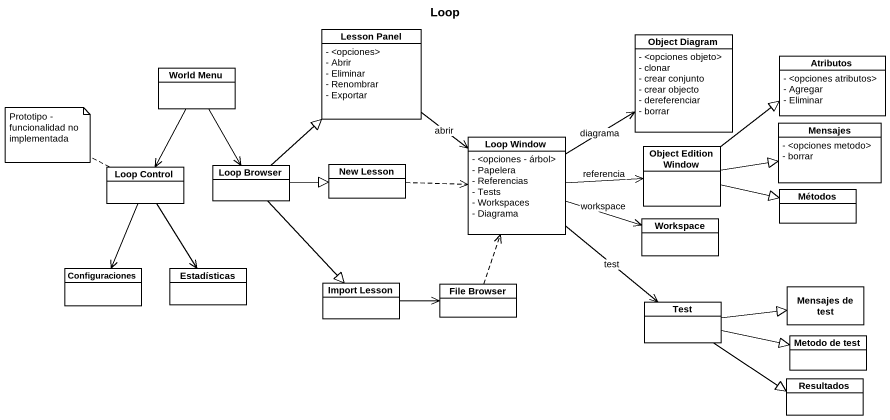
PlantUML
@startuml
title Loop
hide circle
hide empty members
skinparam classAttributeIconSize 0
class "Lesson Panel" as Lesson_Panel {
  - <opciones>
  - Abrir
  - Eliminar
  - Renombrar
  - Exportar
}
class "Object Diagram" as Object_Diagram {
  - <opciones objeto>
  - clonar
  - crear conjunto
  - crear objecto
  - dereferenciar
  - borrar
}
class "World Menu" as World_Menu
class Atributos {
  - <opciones atributos>
  - Agregar
  - Eliminar
}
class "Loop Window" as Loop_Window {
  - <opciones - árbol>
  - Papelera
  - Referencias
  - Tests
  - Workspaces
  - Diagrama
}
class "Object Edition Window" as Object_Edition_Window
class Mensajes {
  - <opciones metodo>
  - borrar
}
class "Loop Control" as Loop_Control
class "Loop Browser" as Loop_Browser
class "New Lesson" as New_Lesson
class Métodos
class Workspace
class Configuraciones
class Estadísticas
class "Import Lesson" as Import_Lesson
class "File Browser" as File_Browser
class Test
class "Mensajes de test" as Mensajes_de_test
class "Metodo de test" as Metodo_de_test
class Resultados
Lesson_Panel --> Loop_Window : abrir
World_Menu --> Loop_Browser
Loop_Window -up-> Object_Diagram : diagrama
Loop_Window -right-> Object_Edition_Window : referencia
Loop_Window -right-> Workspace : workspace
Loop_Window --> Test : test
Object_Edition_Window -up-|> Atributos
Object_Edition_Window -right-|> Mensajes
Object_Edition_Window -right-|> Métodos
Loop_Control <-up- World_Menu
Loop_Control --> Configuraciones
Loop_Control --> Estadísticas
Loop_Browser -up-|> Lesson_Panel
Loop_Browser -right-|> New_Lesson
Loop_Browser --|> Import_Lesson
New_Lesson .right.> Loop_Window
Import_Lesson -right-> File_Browser
File_Browser .up.> Loop_Window
Test -right-|> Mensajes_de_test
Test -right-|> Metodo_de_test
Test -right-|> Resultados
note left of Loop_Control : Prototipo - funcionalidad no implementada
@enduml
